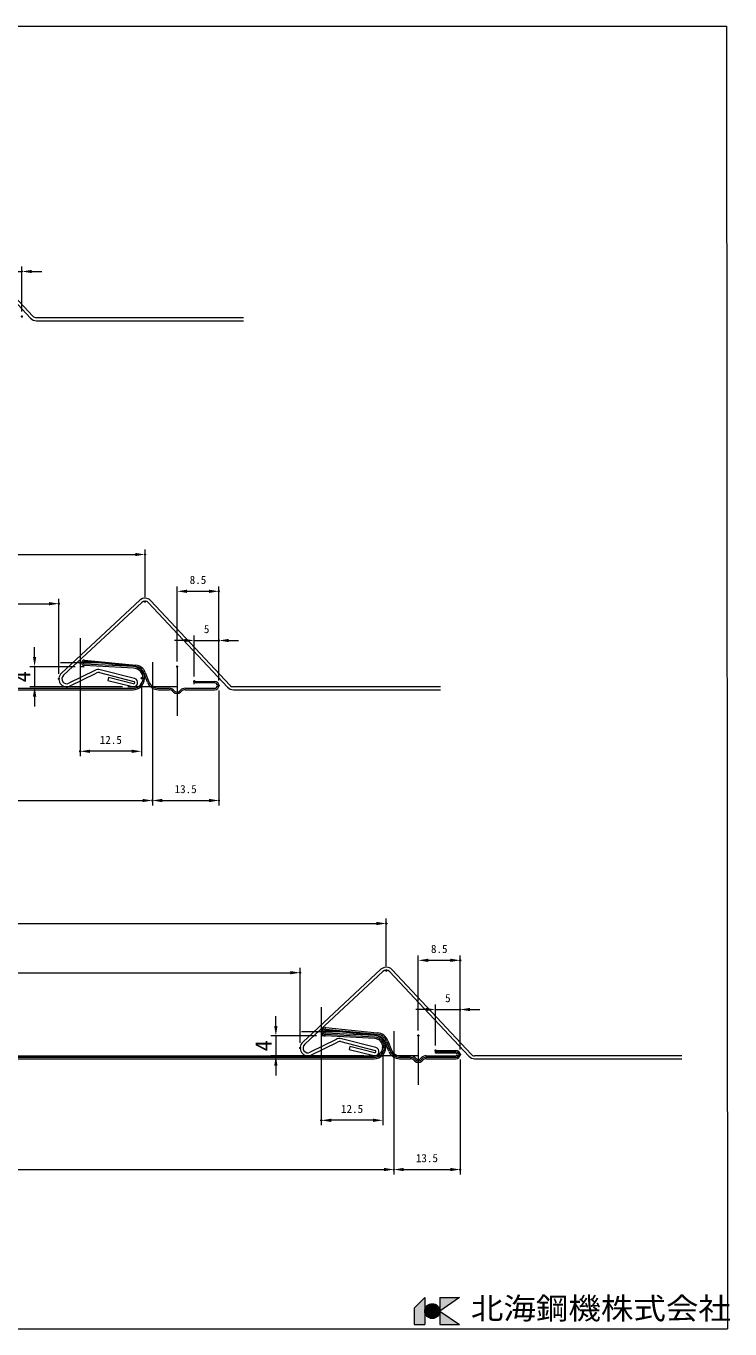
# Model space of a CAD drawing. Units: millimetres on the paper. Extents: x -196 to 195, y -129 to 136.
# Drawn here: x 51.6 to 194.5, y -129.2 to 135.6 of the extents above; entities that cross this region are included whole.
import ezdxf
from ezdxf.enums import TextEntityAlignment as Align

# ---------------------------------------------------------------- set-up
doc = ezdxf.new("R2010")
doc.units = ezdxf.units.MM
doc.header["$PDMODE"] = 32
doc.header["$PDSIZE"] = 0.2
doc.layers.add('0-0', color=7, linetype='Continuous', lineweight=18)
doc.layers.add('0-8', color=3, linetype='Continuous', lineweight=18)
doc.layers.add('0-9', color=7, linetype='Continuous')
doc.styles.add('ＭＳ ゴシック', font='')
doc.styles.get('ＭＳ ゴシック').set_extended_font_data('MS Gothic')

# ---------------------------------------------------------------- blocks, each defined once
blk = doc.blocks.new('D5')
at = {"layer": '0-8'}
for p, q in [((130, 304.239), (130, 322)), ((134, 320), (526, 320)), ((530, 302.839), (530, 322))]:
    blk.add_line(p, q, dxfattribs=at)
at = {"layer": '0-8', "color": 7}
for points in [[(134, 320.667), (134, 319.333), (130, 320)], [(526, 320.667), (526, 319.333), (530, 320)]]:
    blk.add_solid(points, dxfattribs=at)
at = {"layer": '0-9'}
for p in [(530, 320), (130, 302.239), (530, 300.839)]:
    blk.add_point(p, dxfattribs=at)
at = {"layer": '0-8', "color": 7, "style": 'ＭＳ ゴシック'}
blk.add_text('200', height=3.299, dxfattribs=at).set_placement((326.625, 322), align=Align.BOTTOM_LEFT)
blk = doc.blocks.new('D14')
at = {"layer": '0-8'}
for p, q in [((165, 268.239), (165, 302)), ((495, 271.439), (495, 302)), ((169, 300), (491, 300))]:
    blk.add_line(p, q, dxfattribs=at)
at = {"layer": '0-8', "color": 7}
for points in [[(169, 300.667), (169, 299.333), (165, 300)], [(491, 300.667), (491, 299.333), (495, 300)]]:
    blk.add_solid(points, dxfattribs=at)
at = {"layer": '0-9'}
for p in [(495, 300), (165, 266.239), (495, 269.439)]:
    blk.add_point(p, dxfattribs=at)
at = {"layer": '0-8', "color": 7, "style": 'ＭＳ ゴシック'}
blk.add_text('165', height=3.299, dxfattribs=at).set_placement((326.625, 302), align=Align.BOTTOM_LEFT)
blk = doc.blocks.new('D11')
at = {"layer": '0-8'}
for p, q in [((503.6, 273.983), (503.6, 238)), ((528.6, 267.739), (528.6, 238)), ((524.6, 240), (507.6, 240))]:
    blk.add_line(p, q, dxfattribs=at)
at = {"layer": '0-8', "color": 7}
for points in [[(507.6, 240.667), (507.6, 239.333), (503.6, 240)], [(524.6, 240.667), (524.6, 239.333), (528.6, 240)]]:
    blk.add_solid(points, dxfattribs=at)
at = {"layer": '0-9'}
for p in [(503.6, 275.983), (528.6, 269.739), (503.6, 240)]:
    blk.add_point(p, dxfattribs=at)
at = {"layer": '0-8', "color": 7, "style": 'ＭＳ ゴシック'}
blk.add_text('12.5', height=3.299, dxfattribs=at).set_placement((511.6, 242), align=Align.BOTTOM_LEFT)
blk = doc.blocks.new('D12')
at = {"layer": '0-8'}
for p, q in [((533, 264.239), (533, 218)), ((560, 264.739), (560, 218)), ((537, 220), (556, 220))]:
    blk.add_line(p, q, dxfattribs=at)
at = {"layer": '0-8', "color": 7}
for points in [[(537, 220.667), (537, 219.333), (533, 220)], [(556, 220.667), (556, 219.333), (560, 220)]]:
    blk.add_solid(points, dxfattribs=at)
at = {"layer": '0-9'}
for p in [(533, 266.239), (560, 266.739), (560, 220)]:
    blk.add_point(p, dxfattribs=at)
at = {"layer": '0-8', "color": 7, "style": 'ＭＳ ゴシック'}
blk.add_text('13.5', height=3.299, dxfattribs=at).set_placement((542, 222), align=Align.BOTTOM_LEFT)
blk = doc.blocks.new('D10')
at = {"layer": '0-8'}
for p, q in [((550, 270.439), (550, 287.039)), ((560, 268.739), (560, 287.039)), ((546, 285.039), (542, 285.039)), ((550, 285.039), (560, 285.039)), ((564, 285.039), (568, 285.039))]:
    blk.add_line(p, q, dxfattribs=at)
at = {"layer": '0-8', "color": 7}
for points in [[(546, 285.705), (546, 284.372), (550, 285.039)], [(564, 285.705), (564, 284.372), (560, 285.039)]]:
    blk.add_solid(points, dxfattribs=at)
at = {"layer": '0-9'}
for p in [(560, 285.039), (550, 268.439), (560, 266.739)]:
    blk.add_point(p, dxfattribs=at)
at = {"layer": '0-8', "color": 7, "style": 'ＭＳ ゴシック'}
blk.add_text('5', height=3.299, dxfattribs=at).set_placement((553.875, 287.039), align=Align.BOTTOM_LEFT)
blk = doc.blocks.new('D13')
at = {"layer": '0-8'}
for p, q in [((543, 276.453), (543, 307.039)), ((547, 305.039), (556, 305.039)), ((560, 268.739), (560, 307.039))]:
    blk.add_line(p, q, dxfattribs=at)
at = {"layer": '0-8', "color": 7}
for points in [[(547, 305.705), (547, 304.372), (543, 305.039)], [(556, 305.705), (556, 304.372), (560, 305.039)]]:
    blk.add_solid(points, dxfattribs=at)
at = {"layer": '0-9'}
for p in [(560, 305.039), (543, 274.453), (560, 266.739)]:
    blk.add_point(p, dxfattribs=at)
at = {"layer": '0-8', "color": 7, "style": 'ＭＳ ゴシック'}
blk.add_text('8.5', height=3.299, dxfattribs=at).set_placement((548.125, 307.039), align=Align.BOTTOM_LEFT)
blk = doc.blocks.new('D44')
at = {"layer": '0-8'}
for p, q in [((631, 114.239), (631, 68)), ((658, 114.739), (658, 68)), ((635, 70), (654, 70))]:
    blk.add_line(p, q, dxfattribs=at)
at = {"layer": '0-8', "color": 7}
for points in [[(635, 70.667), (635, 69.333), (631, 70)], [(654, 70.667), (654, 69.333), (658, 70)]]:
    blk.add_solid(points, dxfattribs=at)
at = {"layer": '0-9'}
for p in [(658, 116.739), (631, 116.239), (658, 70)]:
    blk.add_point(p, dxfattribs=at)
at = {"layer": '0-8', "color": 7, "style": 'ＭＳ ゴシック'}
blk.add_text('13.5', height=3.299, dxfattribs=at).set_placement((640, 72), align=Align.BOTTOM_LEFT)
blk = doc.blocks.new('D43')
at = {"layer": '0-8'}
for p, q in [((601.6, 123.983), (601.6, 88)), ((626.6, 117.739), (626.6, 88)), ((622.6, 90), (605.6, 90))]:
    blk.add_line(p, q, dxfattribs=at)
at = {"layer": '0-8', "color": 7}
for points in [[(605.6, 90.667), (605.6, 89.333), (601.6, 90)], [(622.6, 90.667), (622.6, 89.333), (626.6, 90)]]:
    blk.add_solid(points, dxfattribs=at)
at = {"layer": '0-9'}
for p in [(601.6, 125.983), (626.6, 119.739), (601.6, 90)]:
    blk.add_point(p, dxfattribs=at)
at = {"layer": '0-8', "color": 7, "style": 'ＭＳ ゴシック'}
blk.add_text('12.5', height=3.299, dxfattribs=at).set_placement((609.6, 92), align=Align.BOTTOM_LEFT)
blk = doc.blocks.new('D42')
at = {"layer": '0-8'}
for p, q in [((644, 135.039), (640, 135.039)), ((648, 120.439), (648, 137.039)), ((648, 135.039), (658, 135.039)), ((658, 118.739), (658, 137.039)), ((662, 135.039), (666, 135.039))]:
    blk.add_line(p, q, dxfattribs=at)
at = {"layer": '0-8', "color": 7}
for points in [[(644, 135.705), (644, 134.372), (648, 135.039)], [(662, 135.705), (662, 134.372), (658, 135.039)]]:
    blk.add_solid(points, dxfattribs=at)
at = {"layer": '0-9'}
for p in [(658, 135.039), (648, 118.439), (658, 116.739)]:
    blk.add_point(p, dxfattribs=at)
at = {"layer": '0-8', "color": 7, "style": 'ＭＳ ゴシック'}
blk.add_text('5', height=3.299, dxfattribs=at).set_placement((651.875, 137.039), align=Align.BOTTOM_LEFT)
blk = doc.blocks.new('D45')
at = {"layer": '0-8'}
for p, q in [((641, 126.453), (641, 157.039)), ((645, 155.039), (654, 155.039)), ((658, 118.739), (658, 157.039))]:
    blk.add_line(p, q, dxfattribs=at)
at = {"layer": '0-8', "color": 7}
for points in [[(645, 155.705), (645, 154.372), (641, 155.039)], [(654, 155.705), (654, 154.372), (658, 155.039)]]:
    blk.add_solid(points, dxfattribs=at)
at = {"layer": '0-9'}
for p in [(658, 155.039), (641, 124.453), (658, 116.739)]:
    blk.add_point(p, dxfattribs=at)
at = {"layer": '0-8', "color": 7, "style": 'ＭＳ ゴシック'}
blk.add_text('8.5', height=3.299, dxfattribs=at).set_placement((646.125, 157.039), align=Align.BOTTOM_LEFT)
blk = doc.blocks.new('D46')
at = {"layer": '0-8'}
for p, q in [((165, 118.239), (165, 152)), ((169, 150), (589, 150)), ((593, 121.439), (593, 152))]:
    blk.add_line(p, q, dxfattribs=at)
at = {"layer": '0-8', "color": 7}
for points in [[(169, 150.667), (169, 149.333), (165, 150)], [(589, 150.667), (589, 149.333), (593, 150)]]:
    blk.add_solid(points, dxfattribs=at)
at = {"layer": '0-9'}
for p in [(593, 150), (593, 119.439), (165, 116.239)]:
    blk.add_point(p, dxfattribs=at)
at = {"layer": '0-8', "color": 7, "style": 'ＭＳ ゴシック'}
blk.add_text('214', height=3.299, dxfattribs=at).set_placement((375.625, 152), align=Align.BOTTOM_LEFT)
blk = doc.blocks.new('D37')
at = {"layer": '0-8'}
for p, q in [((130, 154.239), (130, 172)), ((134, 170), (624, 170)), ((628, 152.839), (628, 172))]:
    blk.add_line(p, q, dxfattribs=at)
at = {"layer": '0-8', "color": 7}
for points in [[(134, 170.667), (134, 169.333), (130, 170)], [(624, 170.667), (624, 169.333), (628, 170)]]:
    blk.add_solid(points, dxfattribs=at)
at = {"layer": '0-9'}
for p in [(628, 170), (130, 152.239), (628, 150.839)]:
    blk.add_point(p, dxfattribs=at)
at = {"layer": '0-8', "color": 7, "style": 'ＭＳ ゴシック'}
blk.add_text('249', height=3.299, dxfattribs=at).set_placement((375.625, 172), align=Align.BOTTOM_LEFT)
blk = doc.blocks.new('D38')
at = {"layer": '0-8'}
for p, q in [((165, 114.239), (165, 68)), ((631, 114.239), (631, 68)), ((169, 70), (627, 70))]:
    blk.add_line(p, q, dxfattribs=at)
at = {"layer": '0-8', "color": 7}
for points in [[(169, 70.667), (169, 69.333), (165, 70)], [(627, 70.667), (627, 69.333), (631, 70)]]:
    blk.add_solid(points, dxfattribs=at)
at = {"layer": '0-9'}
for p in [(165, 116.239), (631, 116.239), (631, 70)]:
    blk.add_point(p, dxfattribs=at)
at = {"layer": '0-8', "color": 7, "style": 'ＭＳ ゴシック'}
blk.add_text('233', height=3.299, dxfattribs=at).set_placement((394.625, 72), align=Align.BOTTOM_LEFT)
blk = doc.blocks.new('D6')
at = {"layer": '0-8'}
for p, q in [((165, 264.239), (165, 218)), ((533, 264.239), (533, 218)), ((169, 220), (529, 220))]:
    blk.add_line(p, q, dxfattribs=at)
at = {"layer": '0-8', "color": 7}
for points in [[(169, 220.667), (169, 219.333), (165, 220)], [(529, 220.667), (529, 219.333), (533, 220)]]:
    blk.add_solid(points, dxfattribs=at)
at = {"layer": '0-9'}
for p in [(165, 266.239), (533, 266.239), (533, 220)]:
    blk.add_point(p, dxfattribs=at)
at = {"layer": '0-8', "color": 7, "style": 'ＭＳ ゴシック'}
blk.add_text('184', height=3.299, dxfattribs=at).set_placement((345.625, 222), align=Align.BOTTOM_LEFT)
blk = doc.blocks.new('D28')
at = {"layer": '0-8'}
for p, q in [((466, 435.039), (462, 435.039)), ((470, 420.439), (470, 437.039)), ((470, 435.039), (480, 435.039)), ((480, 418.739), (480, 437.039)), ((484, 435.039), (488, 435.039))]:
    blk.add_line(p, q, dxfattribs=at)
at = {"layer": '0-8', "color": 7}
for points in [[(466, 435.705), (466, 434.372), (470, 435.039)], [(484, 435.705), (484, 434.372), (480, 435.039)]]:
    blk.add_solid(points, dxfattribs=at)
at = {"layer": '0-9'}
for p in [(480, 435.039), (470, 418.439), (480, 416.739)]:
    blk.add_point(p, dxfattribs=at)
at = {"layer": '0-8', "color": 7, "style": 'ＭＳ ゴシック'}
blk.add_text('5', height=3.299, dxfattribs=at).set_placement((473.875, 437.039), align=Align.BOTTOM_LEFT)

msp = doc.modelspace()

# ---------------------------------------------------------------- hatches: boundary and pattern name
at = {"layer": '0-0'}
for color in [92, 171]:
    msp.add_hatch(color=color, dxfattribs=at).paths.add_polyline_path([(135.582, -125.564, 1), (132.552, -125.564, 1)])

# ---------------------------------------------------------------- linework, layer by layer
at = {"layer": '0-0', "color": 5}
for p, q in [((36.466, 93.416), (52.5, 76.242)), ((52.938, 76.651), (36.904, 93.825)), ((95.735, 76.333), (53.669, 76.333)), ((53.669, 75.733), (95.735, 75.733)), ((74.645, 18.905), (58.745, 4.105)), ((92.938, 1.651), (76.904, 18.825)), ((59.153, 3.665), (75.053, 18.465)), ((76.466, 18.416), (92.5, 1.242)), ((65.518, 4.664), (60.283, 2.039)), ((60.552, 1.503), (65.787, 4.127)), ((66.482, 4.202), (73.446, 2.426)), ((73.595, 3.007), (66.63, 4.784)), ((135.735, 1.333), (93.669, 1.333)), ((93.669, 0.733), (135.735, 0.733)), ((123.645, -56.095), (107.745, -70.895)), ((108.153, -71.335), (124.053, -56.535)), ((125.466, -56.584), (141.5, -73.758)), ((141.938, -73.349), (125.904, -56.175)), ((114.518, -70.336), (109.283, -72.961)), ((109.552, -73.497), (114.787, -70.873)), ((115.482, -70.798), (122.446, -72.574)), ((122.595, -71.993), (115.63, -70.216)), ((184.735, -73.667), (142.669, -73.667)), ((142.669, -74.267), (184.735, -74.267)), ((-195.966, -129.186), (194.034, -129.186))]:
    msp.add_line(p, q, dxfattribs=at)
at = {"layer": '0-0'}
for p, q in [((62.535, 11.206), (62.535, 1.206)), ((66.535, 6.206), (58.535, 6.206)), ((63.34, 5.357), (62.535, 5.399)), ((73.392, 5.131), (63.356, 5.657)), ((63.439, 6.753), (73.861, 5.722)), ((77.235, 6.333), (77.235, -3.667)), ((75.78, 4.263), (76.522, 2.344)), ((-106.331, 1.033), (73.285, 1.033)), ((82.235, 1.333), (72.235, 1.333)), ((78.434, 1.033), (80.621, 1.033)), ((81.54, 0.653), (81.74, 0.453)), ((82.73, 0.453), (82.93, 0.653)), ((83.849, 1.033), (89.885, 1.033)), ((89.885, 2.133), (85.735, 2.133)), ((111.535, -63.794), (111.535, -73.794)), ((115.535, -68.794), (107.535, -68.794)), ((112.439, -68.247), (122.861, -69.278)), ((126.235, -68.667), (126.235, -78.667)), ((112.34, -69.643), (111.535, -69.601)), ((122.392, -69.869), (112.356, -69.343)), ((124.78, -70.737), (125.522, -72.656)), ((-106.331, -73.967), (122.285, -73.967)), ((131.235, -73.667), (121.235, -73.667)), ((127.434, -73.967), (129.621, -73.967)), ((132.849, -73.967), (138.885, -73.967)), ((138.885, -72.867), (134.735, -72.867)), ((130.54, -74.347), (130.74, -74.547)), ((131.73, -74.547), (131.93, -74.347)), ((132.552, -122.814), (130.402, -124.964)), ((132.552, -122.814), (132.552, -128.314)), ((135.582, -122.814), (139.582, -122.814))]:
    msp.add_line(p, q, dxfattribs=at)
at = {"layer": '0-0', "color": 3}
for p, q in [((53.301, 7.399), (53.301, 9.399)), ((61.535, 5.399), (52.301, 5.399)), ((53.301, 5.399), (53.301, 1.333)), ((71.135, 1.333), (52.301, 1.333)), ((53.301, -0.667), (53.301, -2.667)), ((102.301, -67.601), (102.301, -65.601)), ((110.535, -69.601), (101.301, -69.601)), ((102.301, -69.601), (102.301, -73.667)), ((120.135, -73.667), (101.301, -73.667)), ((102.301, -75.667), (102.301, -77.667))]:
    msp.add_line(p, q, dxfattribs=at)
at = {"layer": '0-0', "color": 4}
for p, q in [((73.408, 5.43), (63.372, 5.956)), ((73.832, 5.424), (63.409, 6.455)), ((76.242, 2.236), (75.5, 4.155)), ((-106.331, 0.733), (73.285, 0.733)), ((78.434, 0.733), (80.621, 0.733)), ((81.328, 0.441), (81.528, 0.241)), ((83.142, 0.441), (82.942, 0.241)), ((83.849, 0.733), (89.885, 0.733)), ((85.735, 1.833), (85.735, 2.433)), ((85.735, 2.433), (89.885, 2.433)), ((122.832, -69.576), (112.409, -68.545)), ((112.468, -67.948), (122.891, -68.979)), ((122.376, -70.169), (112.34, -69.643)), ((122.408, -69.57), (112.372, -69.044)), ((125.242, -72.764), (124.5, -70.845)), ((125.06, -70.629), (125.802, -72.548)), ((-106.331, -73.667), (122.285, -73.667)), ((127.434, -73.667), (129.621, -73.667)), ((130.752, -74.135), (130.952, -74.335)), ((131.518, -74.335), (131.718, -74.135)), ((132.849, -73.667), (138.885, -73.667)), ((134.735, -73.167), (134.735, -72.567)), ((134.735, -72.567), (138.885, -72.567)), ((138.885, -73.167), (134.735, -73.167)), ((-106.331, -74.267), (122.285, -74.267)), ((127.434, -74.267), (129.621, -74.267)), ((130.328, -74.559), (130.528, -74.759)), ((132.142, -74.559), (131.942, -74.759)), ((132.849, -74.267), (138.885, -74.267))]:
    msp.add_line(p, q, dxfattribs=at)
at = {"layer": '0-0', "color": 1}
for p, q in [((82.235, 5.441), (82.235, -4.559)), ((131.235, -69.559), (131.235, -79.559))]:
    msp.add_line(p, q, dxfattribs=at)
at = {"layer": '0-0', "color": 5}
for points in [[(-196.201, 135.614), (193.799, 135.614), (194.034, -129.186)], [(73.323, 1.941), (68.332, 3.214), (68.184, 2.633), (73.174, 1.36)], [(122.323, -73.059), (117.332, -71.786), (117.184, -72.367), (122.174, -73.64)]]:
    msp.add_lwpolyline(points, dxfattribs=at)
at = {"layer": '0-0'}
for points in [[(139.582, -122.814), (135.582, -125.564), (139.582, -128.314)], [(135.582, -122.814), (135.582, -128.314), (139.582, -128.314)], [(130.402, -124.964), (130.402, -128.314), (132.552, -128.314)]]:
    msp.add_lwpolyline(points, dxfattribs=at)
msp.add_circle((134.067, -125.564), 1.515, dxfattribs=at)
at = {"layer": '0-0', "color": 5}
for centre, radius, start, end in [((53.669, 77.333), 1.6, 223.03332, 270), ((53.669, 77.333), 1, 223.03332, 270), ((75.735, 17.733), 1.6, 43.03332, 132.94793), ((75.735, 17.733), 1, 43.03332, 132.94793), ((59.835, 2.933), 1.6, 132.94793, 296.62532), ((59.835, 2.933), 1, 132.94793, 296.62532), ((66.235, 3.233), 1.6, 75.68805, 116.62532), ((66.235, 3.233), 1, 75.68805, 116.62532), ((73.384, 2.183), 0.85, 255.68805, 75.68805), ((73.384, 2.183), 0.25, 255.68805, 75.68805), ((93.669, 2.333), 1.6, 223.03332, 270), ((93.669, 2.333), 1, 223.03332, 270), ((124.735, -57.267), 1.6, 43.03332, 132.94793), ((124.735, -57.267), 1, 43.03332, 132.94793), ((108.835, -72.067), 1.6, 132.94793, 296.62532), ((108.835, -72.067), 1, 132.94793, 296.62532), ((115.235, -71.767), 1.6, 75.68805, 116.62532), ((115.235, -71.767), 1, 75.68805, 116.62532), ((122.384, -72.817), 0.85, 255.68805, 75.68805), ((122.384, -72.817), 0.25, 255.68805, 75.68805), ((142.669, -72.667), 1.6, 223.03332, 270), ((142.669, -72.667), 1, 223.03332, 270)]:
    msp.add_arc(centre, radius, start, end, dxfattribs=at)
at = {"layer": '0-0'}
for centre, radius, start, end in [((63.385, 6.206), 0.55, 84.35104, 267), ((73.635, 3.433), 2.3, 21.14644, 84.35104), ((73.285, 3.083), 2.05, 270, 87), ((78.434, 3.083), 2.05, 201.14644, 270), ((80.621, -0.267), 1.3, 45, 90), ((82.235, 0.948), 0.7, 225, 315), ((83.849, -0.267), 1.3, 90, 135), ((89.885, 1.583), 0.55, 270, 90), ((112.385, -68.794), 0.55, 84.35104, 267), ((122.285, -71.917), 2.05, 270, 87), ((122.635, -71.567), 2.3, 21.14644, 84.35104), ((127.434, -71.917), 2.05, 201.14644, 270), ((129.621, -75.267), 1.3, 45, 90), ((132.849, -75.267), 1.3, 90, 135), ((138.885, -73.417), 0.55, 270, 90), ((131.235, -74.052), 0.7, 225, 315)]:
    msp.add_arc(centre, radius, start, end, dxfattribs=at)
at = {"layer": '0-0', "color": 4}
for centre, radius, start, end in [((63.385, 6.206), 0.25, 84.35104, 267), ((73.285, 3.083), 2.35, 270, 87), ((73.635, 3.433), 2, 21.14644, 84.35104), ((78.434, 3.083), 2.35, 201.14644, 270), ((80.621, -0.267), 1, 45, 90), ((82.235, 0.948), 1, 225, 315), ((83.849, -0.267), 1, 90, 135), ((89.885, 1.583), 0.85, 270, 90), ((112.385, -68.794), 0.85, 84.35104, 267), ((112.385, -68.794), 0.25, 84.35104, 267), ((122.285, -71.917), 2.35, 270, 87), ((122.285, -71.917), 1.75, 270, 87), ((122.635, -71.567), 2, 21.14644, 84.35104), ((122.635, -71.567), 2.6, 21.14644, 84.35104), ((127.434, -71.917), 2.35, 201.14644, 270), ((127.434, -71.917), 1.75, 201.14644, 270), ((129.621, -75.267), 1.6, 45, 90), ((132.849, -75.267), 1.6, 90, 135), ((138.885, -73.417), 0.85, 270, 90), ((138.885, -73.417), 0.25, 270, 90), ((129.621, -75.267), 1, 45, 90), ((131.235, -74.052), 1, 225, 315), ((131.235, -74.052), 0.4, 225, 315), ((132.849, -75.267), 1, 90, 135)]:
    msp.add_arc(centre, radius, start, end, dxfattribs=at)
at = {"layer": '0-0'}
for points in [[(52.968, 7.399), (53.634, 7.399), (53.301, 5.399)], [(52.968, -0.667), (53.634, -0.667), (53.301, 1.333)], [(101.968, -67.601), (102.634, -67.601), (102.301, -69.601)], [(101.968, -75.667), (102.634, -75.667), (102.301, -73.667)]]:
    msp.add_solid(points, dxfattribs=at)
at = {"layer": '0-0', "color": 150}
for points in [[(132.552, -122.814), (130.402, -124.964), (132.552, -128.314), (130.402, -128.314)], [(139.582, -122.814), (135.582, -122.814), (135.582, -125.564)], [(135.582, -125.564), (135.582, -128.314), (139.582, -128.314)]]:
    msp.add_solid(points, dxfattribs=at)

# ---------------------------------------------------------------- block references
at = {"layer": '0-0', "xscale": 0.5, "yscale": 0.5}
for name in ['D28', 'D5', 'D13', 'D14', 'D10', 'D11', 'D6', 'D12', 'D37', 'D45', 'D46', 'D42', 'D43', 'D38', 'D44']:
    msp.add_blockref(name, (-189.265, -131.786), dxfattribs=at)

# ---------------------------------------------------------------- texts
at = {"layer": '0-0', "style": 'ＭＳ ゴシック'}
for p in [(53.426, 2.241), (102.426, -72.759)]:
    msp.add_text('4', height=3.299, rotation=90, dxfattribs=at).set_placement(p, align=Align.BOTTOM_LEFT)
at = {"layer": '0-0', "color": 3, "style": 'ＭＳ ゴシック', "width": 1.1}
msp.add_text('北海鋼機株式会社', height=4.399, dxfattribs=at).set_placement((141.911, -128.527), align=Align.BOTTOM_LEFT)

doc.saveas('drawing.dxf')
